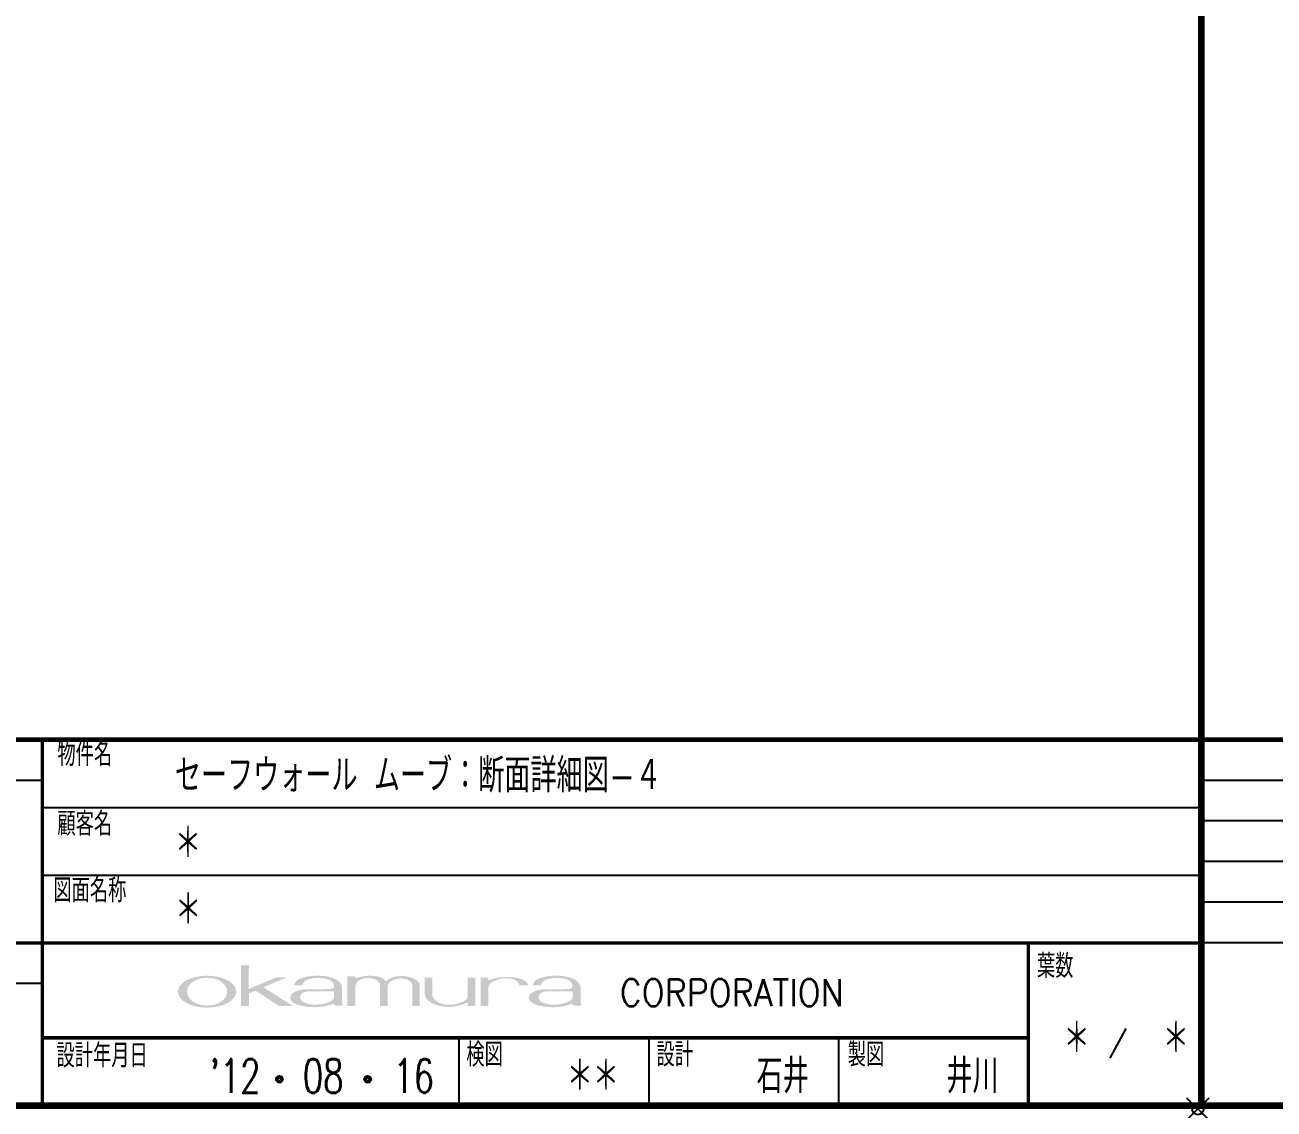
# Model space of a CAD drawing. Extents: x 21 to 47673, y 9 to 26406.
# Drawn here: x 19458 to 20010, y 18877 to 19357 of the extents above; entities that cross this region are included whole.
import ezdxf

# ---------------------------------------------------------------- set-up
doc = ezdxf.new("R2010")
doc.units = 0
doc.header["$LTSCALE"] = 10
doc.header["$PDMODE"] = 35
doc.header["$PDSIZE"] = 5
doc.layers.add('_図面枠', color=7, linetype='Continuous')
doc.styles.add('OKAMURA', font='simplex8.shx', dxfattribs={"width": 0.7, "bigfont": 'BIGFONT.shx'})
doc.styles.get("Standard").update_dxf_attribs({"font": 'simplex8.shx', "bigfont": 'BIGFONT.shx'})

# ---------------------------------------------------------------- blocks, each defined once
blk = doc.blocks.new('WAKU')
at = {"layer": '_図面枠', "linetype": 'Continuous'}
h = blk.add_hatch(color=7, dxfattribs=at)
edge = h.paths.add_edge_path()
edge.add_ellipse((656.35, 16.81), major_axis=(-4.3, 0), ratio=0.54777, start_angle=0, end_angle=360)
edge = h.paths.add_edge_path(flags=16)
edge.add_ellipse((656.35, 16.81), major_axis=(-2.96, 0), ratio=0.693584, start_angle=0, end_angle=360)
h.paths.add_polyline_path([(664.66, 17.47), (668.1, 18.92), (666.56, 18.92), (662.5, 17.2), (662.51, 20.72), (661.35, 20.72), (661.35, 14.72), (662.51, 14.72), (662.51, 16.55), (663.49, 16.97), (666.91, 14.72), (668.96, 14.72)])
edge = h.paths.add_edge_path()
edge.add_spline(control_points=[(676.26, 15.22), (676.26, 15.22), (676.26, 17.51), (676.26, 17.51)], knot_values=[0, 0, 0, 0, 1, 1, 1, 1], degree=3, periodic=0)
edge.add_spline(control_points=[(676.26, 17.51), (676.26, 18.11), (675.3, 19.17), (672.72, 19.17)], knot_values=[1, 1, 1, 1, 2, 2, 2, 2], degree=3, periodic=0)
edge.add_spline(control_points=[(672.72, 19.17), (670.78, 19.17), (669.21, 18.67), (669.21, 17.73)], knot_values=[2, 2, 2, 2, 3, 3, 3, 3], degree=3, periodic=0)
edge.add_line((669.21, 17.73), (670.42, 17.73))
edge.add_spline(control_points=[(670.42, 17.73), (670.42, 17.89), (670.53, 18.83), (672.75, 18.83)], knot_values=[5, 5, 5, 5, 6, 6, 6, 6], degree=3, periodic=0)
edge.add_spline(control_points=[(672.75, 18.83), (674.87, 18.83), (674.98, 18.01), (675.06, 17.73)], knot_values=[6, 6, 6, 6, 7, 7, 7, 7], degree=3, periodic=0)
edge.add_spline(control_points=[(675.06, 17.73), (675.06, 17.73), (675.11, 17.5), (675.02, 17.39)], knot_values=[7, 7, 7, 7, 8, 8, 8, 8], degree=3, periodic=0)
edge.add_spline(control_points=[(675.02, 17.39), (674.89, 17.22), (674.39, 17.22), (674.39, 17.22)], knot_values=[8, 8, 8, 8, 9, 9, 9, 9], degree=3, periodic=0)
edge.add_spline(control_points=[(674.39, 17.22), (673.93, 17.13), (670.82, 17.15), (670.82, 17.15)], knot_values=[9, 9, 9, 9, 10, 10, 10, 10], degree=3, periodic=0)
edge.add_spline(control_points=[(670.82, 17.15), (670.08, 17.15), (668.59, 16.77), (668.59, 15.89)], knot_values=[10, 10, 10, 10, 11, 11, 11, 11], degree=3, periodic=0)
edge.add_spline(control_points=[(668.59, 15.89), (668.59, 15.13), (670.18, 14.52), (672.15, 14.52)], knot_values=[11, 11, 11, 11, 12, 12, 12, 12], degree=3, periodic=0)
edge.add_spline(control_points=[(672.15, 14.52), (673.24, 14.52), (674.22, 14.71), (674.88, 15.01)], knot_values=[12, 12, 12, 12, 13, 13, 13, 13], degree=3, periodic=0)
edge.add_spline(control_points=[(674.88, 15.01), (674.88, 15.01), (675.02, 15.08), (675.06, 14.98)], knot_values=[13, 13, 13, 13, 14, 14, 14, 14], degree=3, periodic=0)
edge.add_spline(control_points=[(675.06, 14.98), (675.09, 14.87), (675.22, 14.75), (675.36, 14.75), (675.51, 14.75), (676.3, 14.75), (676.3, 14.75)], knot_values=[14, 14, 14, 14, 15, 15, 15, 16, 16, 16, 16], degree=3, periodic=0)
edge.add_spline(control_points=[(676.3, 14.75), (676.3, 14.75), (676.37, 14.75), (676.37, 14.79), (676.37, 14.84), (676.26, 15.09), (676.26, 15.22)], knot_values=[16, 16, 16, 16, 17, 17, 17, 18, 18, 18, 18], degree=3, periodic=0)
edge = h.paths.add_edge_path(flags=16)
edge.add_spline(control_points=[(670.06, 15.97), (670.06, 16.26), (670.35, 16.87), (671.31, 16.87)], knot_values=[3, 3, 3, 3, 4, 4, 4, 4], degree=3, periodic=0)
edge.add_spline(control_points=[(671.31, 16.87), (671.31, 16.87), (674.93, 16.87), (674.93, 16.87)], knot_values=[4, 4, 4, 4, 5, 5, 5, 5], degree=3, periodic=0)
edge.add_spline(control_points=[(674.93, 16.87), (675.02, 16.87), (675.09, 16.8), (675.09, 16.72)], knot_values=[5, 5, 5, 5, 6, 6, 6, 6], degree=3, periodic=0)
edge.add_spline(control_points=[(675.09, 16.72), (675.09, 16.72), (675.09, 16.72), (675.09, 16.72)], knot_values=[6, 6, 6, 6, 7, 7, 7, 7], degree=3, periodic=0)
edge.add_spline(control_points=[(675.09, 16.72), (675.09, 16.72), (675.09, 15.97), (675.09, 15.97)], knot_values=[0, 0, 0, 0, 1, 1, 1, 1], degree=3, periodic=0)
edge.add_spline(control_points=[(675.09, 15.97), (675.09, 15.37), (673.57, 14.9), (672.22, 14.9)], knot_values=[1, 1, 1, 1, 2, 2, 2, 2], degree=3, periodic=0)
edge.add_spline(control_points=[(672.22, 14.9), (671.02, 14.9), (670.06, 15.37), (670.06, 15.97)], knot_values=[2, 2, 2, 2, 3, 3, 3, 3], degree=3, periodic=0)
edge = h.paths.add_edge_path()
edge.add_spline(control_points=[(678.22, 17.51), (678.24, 18.31), (679.09, 18.82), (680.09, 18.82)], knot_values=[8, 8, 8, 8, 9, 9, 9, 9], degree=3, periodic=0)
edge.add_spline(control_points=[(680.09, 18.82), (681.11, 18.82), (681.88, 18.27), (681.88, 17.77)], knot_values=[9, 9, 9, 9, 10, 10, 10, 10], degree=3, periodic=0)
edge.add_spline(control_points=[(681.88, 17.77), (681.88, 17.77), (681.88, 14.72), (681.88, 14.72)], knot_values=[10, 10, 10, 10, 11, 11, 11, 11], degree=3, periodic=0)
edge.add_spline(control_points=[(681.88, 14.72), (681.88, 14.72), (682.99, 14.72), (682.99, 14.72)], knot_values=[11, 11, 11, 11, 12, 12, 12, 12], degree=3, periodic=0)
edge.add_spline(control_points=[(682.99, 14.72), (682.99, 14.72), (682.99, 17.65), (682.99, 17.65)], knot_values=[12, 12, 12, 12, 13, 13, 13, 13], degree=3, periodic=0)
edge.add_spline(control_points=[(682.99, 17.65), (682.99, 17.65), (682.99, 17.65), (682.99, 17.65)], knot_values=[13, 13, 13, 13, 13.99999, 13.99999, 13.99999, 13.99999], degree=3, periodic=0)
edge.add_spline(control_points=[(682.99, 17.65), (682.99, 18.08), (683.82, 18.76), (684.83, 18.76)], knot_values=[14, 14, 14, 14, 15, 15, 15, 15], degree=3, periodic=0)
edge.add_spline(control_points=[(684.83, 18.76), (685.85, 18.76), (686.62, 18.31), (686.62, 17.8)], knot_values=[15, 15, 15, 15, 16, 16, 16, 16], degree=3, periodic=0)
edge.add_spline(control_points=[(686.62, 17.8), (686.62, 17.8), (686.62, 14.71), (686.62, 14.71)], knot_values=[16, 16, 16, 16, 17, 17, 17, 17], degree=3, periodic=0)
edge.add_spline(control_points=[(686.62, 14.71), (686.62, 14.71), (687.73, 14.71), (687.73, 14.71)], knot_values=[17, 17, 17, 17, 18, 18, 18, 18], degree=3, periodic=0)
edge.add_spline(control_points=[(687.73, 14.71), (687.73, 14.71), (687.73, 17.81), (687.73, 17.81)], knot_values=[18, 18, 18, 18, 19, 19, 19, 19], degree=3, periodic=0)
edge.add_spline(control_points=[(687.73, 17.81), (687.73, 18.33), (686.53, 19.13), (685.11, 19.13)], knot_values=[19, 19, 19, 19, 20, 20, 20, 20], degree=3, periodic=0)
edge.add_spline(control_points=[(685.11, 19.13), (684.1, 19.13), (683.18, 18.79), (682.75, 18.35)], knot_values=[0, 0, 0, 0, 1, 1, 1, 1], degree=3, periodic=0)
edge.add_spline(control_points=[(682.75, 18.35), (682.32, 18.9), (681.51, 19.16), (680.37, 19.16)], knot_values=[1, 1, 1, 1, 2, 2, 2, 2], degree=3, periodic=0)
edge.add_spline(control_points=[(680.37, 19.16), (679.61, 19.16), (678.81, 19), (678.24, 18.74)], knot_values=[2, 2, 2, 2, 3, 3, 3, 3], degree=3, periodic=0)
edge.add_spline(control_points=[(678.24, 18.74), (678.24, 18.74), (678.24, 19.07), (678.24, 19.07)], knot_values=[3, 3, 3, 3, 4, 4, 4, 4], degree=3, periodic=0)
edge.add_spline(control_points=[(678.24, 19.07), (678.24, 19.07), (677.06, 19.07), (677.06, 19.07)], knot_values=[4, 4, 4, 4, 5, 5, 5, 5], degree=3, periodic=0)
edge.add_spline(control_points=[(677.06, 19.07), (677.06, 19.07), (677.06, 14.72), (677.06, 14.72)], knot_values=[5, 5, 5, 5, 6, 6, 6, 6], degree=3, periodic=0)
edge.add_spline(control_points=[(677.06, 14.72), (677.06, 14.72), (678.22, 14.72), (678.22, 14.72)], knot_values=[6, 6, 6, 6, 7, 7, 7, 7], degree=3, periodic=0)
edge.add_spline(control_points=[(678.22, 14.72), (678.22, 14.72), (678.22, 17.51), (678.22, 17.51)], knot_values=[7, 7, 7, 7, 8, 8, 8, 8], degree=3, periodic=0)
edge = h.paths.add_edge_path()
edge.add_spline(control_points=[(689.57, 16.35), (689.57, 16.35), (689.57, 18.89), (689.57, 18.89)], knot_values=[3, 3, 3, 3, 4, 4, 4, 4], degree=3, periodic=0)
edge.add_spline(control_points=[(689.57, 18.89), (689.57, 18.89), (688.46, 18.89), (688.46, 18.89)], knot_values=[4, 4, 4, 4, 5, 5, 5, 5], degree=3, periodic=0)
edge.add_spline(control_points=[(688.46, 18.89), (688.46, 18.89), (688.46, 16.46), (688.46, 16.46)], knot_values=[5, 5, 5, 5, 6, 6, 6, 6], degree=3, periodic=0)
edge.add_spline(control_points=[(688.46, 16.46), (688.46, 15.53), (689.96, 14.56), (691.9, 14.56)], knot_values=[6, 6, 6, 6, 7, 7, 7, 7], degree=3, periodic=0)
edge.add_spline(control_points=[(691.9, 14.56), (692.86, 14.56), (694.01, 14.84), (694.77, 15.22)], knot_values=[7, 7, 7, 7, 8, 8, 8, 8], degree=3, periodic=0)
edge.add_spline(control_points=[(694.77, 15.22), (694.77, 15.22), (694.76, 14.71), (694.76, 14.71)], knot_values=[8, 8, 8, 8, 9, 9, 9, 9], degree=3, periodic=0)
edge.add_spline(control_points=[(694.76, 14.71), (694.76, 14.71), (695.94, 14.71), (695.94, 14.71)], knot_values=[9, 9, 9, 9, 10, 10, 10, 10], degree=3, periodic=0)
edge.add_spline(control_points=[(695.94, 14.71), (695.94, 14.71), (695.94, 18.89), (695.94, 18.89)], knot_values=[10, 10, 10, 10, 11, 11, 11, 11], degree=3, periodic=0)
edge.add_spline(control_points=[(695.94, 18.89), (695.94, 18.89), (694.78, 18.89), (694.78, 18.89)], knot_values=[11, 11, 11, 11, 12, 12, 12, 12], degree=3, periodic=0)
edge.add_spline(control_points=[(694.78, 18.89), (694.78, 18.89), (694.78, 16.01), (694.78, 16.01)], knot_values=[0, 0, 0, 0, 1, 1, 1, 1], degree=3, periodic=0)
edge.add_spline(control_points=[(694.78, 16.01), (694.69, 15.42), (693.28, 14.88), (692.1, 14.88)], knot_values=[1, 1, 1, 1, 2, 2, 2, 2], degree=3, periodic=0)
edge.add_spline(control_points=[(692.1, 14.88), (690.41, 14.88), (689.57, 15.85), (689.57, 16.35)], knot_values=[2, 2, 2, 2, 3, 3, 3, 3], degree=3, periodic=0)
edge = h.paths.add_edge_path()
edge.add_spline(control_points=[(697.85, 17.5), (697.85, 17.5), (697.86, 17.5), (697.86, 17.5)], knot_values=[6, 6, 6, 6, 6.99999, 6.99999, 6.99999, 6.99999], degree=3, periodic=0)
edge.add_spline(control_points=[(697.86, 17.5), (697.86, 18.11), (699.07, 18.79), (700.55, 18.79)], knot_values=[7, 7, 7, 7, 8, 8, 8, 8], degree=3, periodic=0)
edge.add_spline(control_points=[(700.55, 18.79), (701.81, 18.79), (702.29, 18.22), (702.44, 17.73)], knot_values=[8, 8, 8, 8, 9, 9, 9, 9], degree=3, periodic=0)
edge.add_spline(control_points=[(702.44, 17.73), (702.44, 17.73), (703.75, 17.73), (703.75, 17.73)], knot_values=[9, 9, 9, 9, 10, 10, 10, 10], degree=3, periodic=0)
edge.add_spline(control_points=[(703.75, 17.73), (703.51, 18.42), (702.69, 18.97), (700.56, 18.97)], knot_values=[10, 10, 10, 10, 11, 11, 11, 11], degree=3, periodic=0)
edge.add_spline(control_points=[(700.56, 18.97), (699.45, 18.97), (698.49, 18.76), (697.85, 18.45)], knot_values=[0, 0, 0, 0, 1, 1, 1, 1], degree=3, periodic=0)
edge.add_spline(control_points=[(697.85, 18.45), (697.85, 18.45), (697.85, 18.88), (697.85, 18.88)], knot_values=[1, 1, 1, 1, 2, 2, 2, 2], degree=3, periodic=0)
edge.add_spline(control_points=[(697.85, 18.88), (697.85, 18.88), (696.71, 18.88), (696.71, 18.88)], knot_values=[2, 2, 2, 2, 3, 3, 3, 3], degree=3, periodic=0)
edge.add_spline(control_points=[(696.71, 18.88), (696.71, 18.88), (696.71, 14.72), (696.71, 14.72)], knot_values=[3, 3, 3, 3, 4, 4, 4, 4], degree=3, periodic=0)
edge.add_spline(control_points=[(696.71, 14.72), (696.71, 14.72), (697.85, 14.72), (697.85, 14.72)], knot_values=[4, 4, 4, 4, 5, 5, 5, 5], degree=3, periodic=0)
edge.add_spline(control_points=[(697.85, 14.72), (697.85, 14.72), (697.85, 17.5), (697.85, 17.5)], knot_values=[5, 5, 5, 5, 6, 6, 6, 6], degree=3, periodic=0)
edge = h.paths.add_edge_path()
edge.add_spline(control_points=[(711.44, 15.22), (711.44, 15.22), (711.44, 17.51), (711.44, 17.51)], knot_values=[0, 0, 0, 0, 1, 1, 1, 1], degree=3, periodic=0)
edge.add_spline(control_points=[(711.44, 17.51), (711.44, 18.11), (710.48, 19.17), (707.9, 19.17)], knot_values=[1, 1, 1, 1, 2, 2, 2, 2], degree=3, periodic=0)
edge.add_spline(control_points=[(707.9, 19.17), (705.96, 19.17), (704.39, 18.67), (704.39, 17.73)], knot_values=[2, 2, 2, 2, 3, 3, 3, 3], degree=3, periodic=0)
edge.add_line((704.39, 17.73), (705.6, 17.73))
edge.add_spline(control_points=[(705.6, 17.73), (705.6, 17.89), (705.71, 18.83), (707.93, 18.83)], knot_values=[5, 5, 5, 5, 6, 6, 6, 6], degree=3, periodic=0)
edge.add_spline(control_points=[(707.93, 18.83), (710.05, 18.83), (710.16, 18.01), (710.24, 17.73)], knot_values=[6, 6, 6, 6, 7, 7, 7, 7], degree=3, periodic=0)
edge.add_spline(control_points=[(710.24, 17.73), (710.24, 17.73), (710.29, 17.5), (710.21, 17.39)], knot_values=[7, 7, 7, 7, 8, 8, 8, 8], degree=3, periodic=0)
edge.add_spline(control_points=[(710.21, 17.39), (710.07, 17.22), (709.57, 17.22), (709.57, 17.22)], knot_values=[8, 8, 8, 8, 9, 9, 9, 9], degree=3, periodic=0)
edge.add_spline(control_points=[(709.57, 17.22), (709.11, 17.13), (706, 17.15), (706, 17.15)], knot_values=[9, 9, 9, 9, 10, 10, 10, 10], degree=3, periodic=0)
edge.add_spline(control_points=[(706, 17.15), (705.27, 17.15), (703.77, 16.77), (703.77, 15.89)], knot_values=[10, 10, 10, 10, 11, 11, 11, 11], degree=3, periodic=0)
edge.add_spline(control_points=[(703.77, 15.89), (703.77, 15.13), (705.36, 14.52), (707.33, 14.52)], knot_values=[11, 11, 11, 11, 12, 12, 12, 12], degree=3, periodic=0)
edge.add_spline(control_points=[(707.33, 14.52), (708.42, 14.52), (709.4, 14.71), (710.06, 15.01)], knot_values=[12, 12, 12, 12, 13, 13, 13, 13], degree=3, periodic=0)
edge.add_spline(control_points=[(710.06, 15.01), (710.06, 15.01), (710.2, 15.08), (710.24, 14.98)], knot_values=[13, 13, 13, 13, 14, 14, 14, 14], degree=3, periodic=0)
edge.add_spline(control_points=[(710.24, 14.98), (710.27, 14.87), (710.4, 14.75), (710.55, 14.75), (710.69, 14.75), (711.48, 14.75), (711.48, 14.75)], knot_values=[14, 14, 14, 14, 15, 15, 15, 16, 16, 16, 16], degree=3, periodic=0)
edge.add_spline(control_points=[(711.48, 14.75), (711.48, 14.75), (711.56, 14.75), (711.56, 14.79), (711.56, 14.84), (711.44, 15.09), (711.44, 15.22)], knot_values=[16, 16, 16, 16, 17, 17, 17, 18, 18, 18, 18], degree=3, periodic=0)
edge = h.paths.add_edge_path(flags=16)
edge.add_spline(control_points=[(710.27, 15.97), (710.27, 15.97), (710.27, 16.72), (710.27, 16.72)], knot_values=[0, 0, 0, 0, 1, 1, 1, 1], degree=3, periodic=0)
edge.add_spline(control_points=[(710.27, 16.72), (710.27, 16.8), (710.2, 16.87), (710.11, 16.87)], knot_values=[5, 5, 5, 5, 6, 6, 6, 6], degree=3, periodic=0)
edge.add_spline(control_points=[(710.11, 16.87), (710.11, 16.87), (706.49, 16.87), (706.49, 16.87)], knot_values=[4, 4, 4, 4, 5, 5, 5, 5], degree=3, periodic=0)
edge.add_spline(control_points=[(706.49, 16.87), (705.54, 16.87), (705.24, 16.26), (705.24, 15.97)], knot_values=[3, 3, 3, 3, 4, 4, 4, 4], degree=3, periodic=0)
edge.add_spline(control_points=[(705.24, 15.97), (705.24, 15.37), (706.2, 14.9), (707.4, 14.9)], knot_values=[2, 2, 2, 2, 3, 3, 3, 3], degree=3, periodic=0)
edge.add_spline(control_points=[(707.4, 14.9), (708.75, 14.9), (710.27, 15.37), (710.27, 15.97)], knot_values=[1, 1, 1, 1, 2, 2, 2, 2], degree=3, periodic=0)
at = {"layer": '_図面枠', "color": 7}
for p, q in [((0, 48), (632.06, 48)), ((632.06, 44), (803, 44)), ((632.06, 34), (803, 34))]:
    blk.add_line(p, q, dxfattribs=at)
at = {"layer": '_図面枠', "color": 7, "linetype": 'Continuous'}
for p, q in [((562.06, 42), (0, 42)), ((562.06, 36), (0, 36)), ((562.06, 30), (0, 30)), ((444.25, 24), (0, 24)), ((632.06, 18), (30, 18)), ((789.56, 6.99), (791.94, 11.38)), ((693.5, 10), (693.5, 0)), ((721.5, 10), (721.5, 0)), ((749.5, 10), (749.5, 0))]:
    blk.add_line(p, q, dxfattribs=at)
at = {"layer": '_図面枠', "color": 7, "const_width": 1}
blk.add_lwpolyline([(803, 565), (0, 565), (0, 0), (803, 0)], close=True, dxfattribs=at)
at = {"layer": '_図面枠', "color": 7}
for points, const_width in [([(0, 54), (803, 54)], 0.7), ([(562.06, 24), (803, 24)], 0.5), ([(632.06, 10), (777.5, 10)], 0.5)]:
    blk.add_lwpolyline(points, dxfattribs=dict(at, const_width=const_width))
at = {"layer": '_図面枠', "color": 7, "linetype": 'Continuous', "const_width": 0.5}
for points in [[(632.06, 54), (632.06, 0)], [(777.5, 24), (777.5, 0)]]:
    blk.add_lwpolyline(points, dxfattribs=at)
at = {"layer": '_図面枠', "linetype": 'Continuous'}
for centre, radius in [((667.02, 3.89), 0.5), ((667.02, 3.89), 0.25), ((680.03, 3.89), 0.5), ((680.03, 3.89), 0.25)]:
    blk.add_circle(centre, radius, dxfattribs=at)
at = {"layer": '_図面枠'}
blk.add_point((-0.5, -0.5), dxfattribs=at)
at = {"layer": '_図面枠', "color": 3, "style": 'OKAMURA', "width": 0.7}
for s, p in [('物件名 ', (634.27, 50.08)), ('顧客名 ', (634.27, 39.81)), ('図面名称 ', (633.67, 29.99)), ('葉数 ', (778.75, 18.84)), ('設計年月日 ', (634.13, 5.63)), ('検図 ', (694.58, 5.77)), ('設計 ', (722.64, 5.77)), ('製図 ', (750.84, 5.77))]:
    blk.add_text(s, height=3.5, dxfattribs=at).set_placement(p)
at = {"layer": '_図面枠', "color": 7, "linetype": 'Continuous', "width": 0.9}
blk.add_text('CORPORATION', height=4, dxfattribs=at).set_placement((717.23, 14.67))

msp = doc.modelspace()

# ---------------------------------------------------------------- block references
at = {"layer": '_図面枠', "xscale": 3, "yscale": 3, "zscale": 3}
for p in [(17569.0929, 18878.5703), (19978.0929, 18878.5703)]:
    msp.add_blockref('WAKU', p, dxfattribs=at)

# ---------------------------------------------------------------- texts
at = {"layer": '_図面枠', "color": 3, "style": 'OKAMURA', "width": 0.7}
for s, p in [('セーフウォール ムーブ：断面詳細図-４', (19523.8882, 19017.2387)), ('＊', (19523.8882, 18987.2387)), ('＊', (19524.0002, 18957.7998)), ('＊', (19917.1738, 18900.9332)), ('＊', (19961.0744, 18900.9332)), ("'12", (19539.319, 18884.1939)), ('08', (19580.5111, 18884.1939)), ('16', (19620.5587, 18884.1939)), ('＊＊', (19697.2999, 18884.1939)), ('石井', (19781.2999, 18884.1939)), ('井川', (19865.2999, 18884.1939))]:
    msp.add_text(s, height=15, dxfattribs=at).set_placement(p)

doc.saveas('drawing.dxf')
